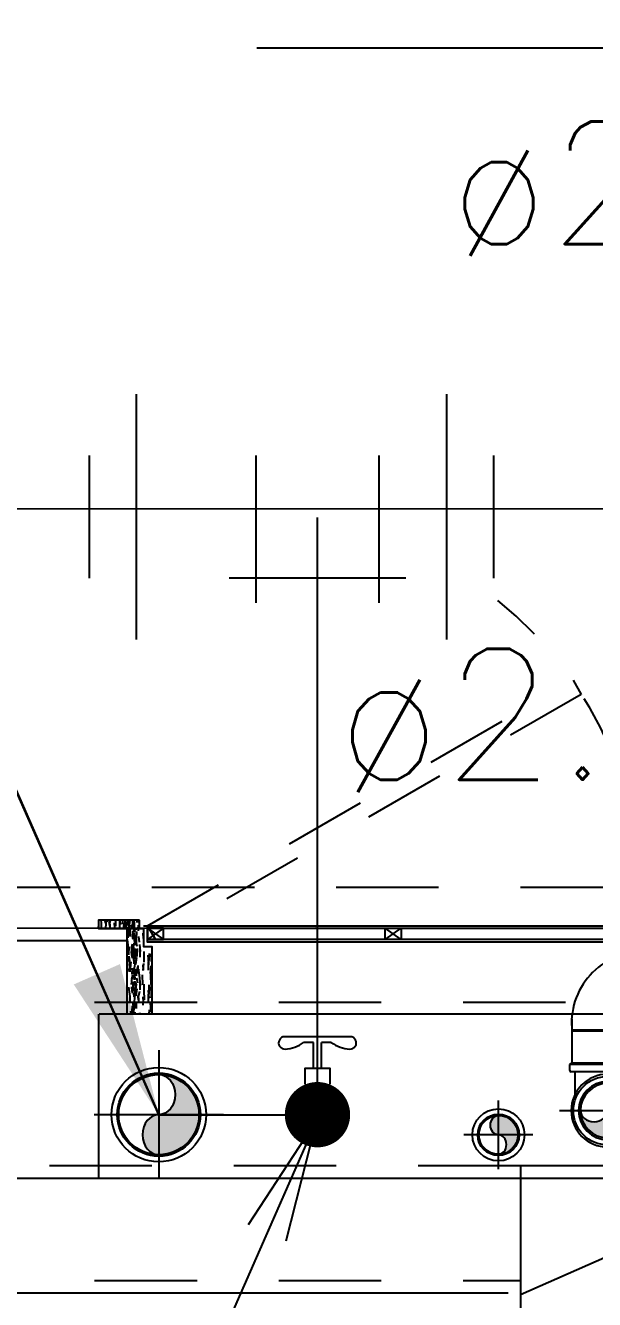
# Model space of a CAD drawing. Header units: millimetres. Extents: x 188.6 to 263.2, y 40.1 to 120.1.
# Drawn here: x 227.859 to 228.554, y 68.966 to 70.523 of the extents above; entities that cross this region are included whole.
import ezdxf
from ezdxf.enums import TextEntityAlignment as Align

# ---------------------------------------------------------------- set-up
doc = ezdxf.new("R2010")
doc.units = ezdxf.units.MM
for name, pattern in [('DASHDOT2', [0.5, 0.25, -0.125, 0, -0.125]), ('HIDDEN2', [0.1875, 0.125, -0.0625]), ('PHANTOM', [2.5, 1.25, -0.25, 0.25, -0.25, 0.25, -0.25]), ('XREF-TIPO$0$HIDDEN', [0.375, 0.25, -0.125])]:
    doc.linetypes.add(name, pattern=pattern)
for name, color, linetype in [('ARQ', 8, 'Continuous'), ('ESTR-PILARES', 11, 'Continuous'), ('ESTR-VIGAS', 11, 'HIDDEN2'), ('ESTRUTURA', 7, 'Continuous'), ('HID-COL-AF', 7, 'Continuous'), ('INC-ALARME-COL', 254, 'Continuous'), ('INC-COL-HID', 254, 'Continuous'), ('INC-HID-CX', 244, 'Continuous'), ('INC-HIDRANTE', 10, 'Continuous'), ('SPK-COL', 7, 'Continuous'), ('SPK-CONEXAO', 10, 'Continuous'), ('SPK-RG', 10, 'Continuous'), ('SPK-TEXTO', 7, 'Continuous'), ('SPK-TUBO-TETO', 12, 'Continuous')]:
    doc.layers.add(name, color=color, linetype=linetype)
doc.styles.add('60-100', font='romans.shx', dxfattribs={"height": 0.16})
doc.styles.add('60-75', font='romans.shx', dxfattribs={"height": 0.12})
doc.styles.add('ROMANS', font='ROMANS.SHX', dxfattribs={"height": 0.15})
doc.dimstyles.new('IND75', dxfattribs={"dimtxt": 0.15, "dimasz": 0.1875, "dimexe": 0.15, "dimexo": 0, "dimgap": 0.1, "dimtad": 1, "dimzin": 10, "dimdsep": 46, "dimtxsty": '60-75', "dimcen": 0, "dimclrd": 256, "dimclre": 1, "dimclrt": 256, "dimadec": 0, "dimazin": 0, "dimtfac": 1, "dimtix": 1, "dimtmove": 2, "dimatfit": 3, "dimfxl": 0.15, "dimtolj": 1, "dimtzin": 6, "dimarcsym": 0})
doc.dimstyles.new('SETAS75', dxfattribs={"dimtxt": 0.16, "dimasz": 0.15, "dimexe": 0.15, "dimexo": 0, "dimgap": 0.1, "dimtad": 1, "dimzin": 10, "dimdsep": 46, "dimtxsty": '60-100', "dimblk1": 'OPEN', "dimblk2": 'OPEN', "dimsah": 1, "dimcen": 0, "dimclrd": 244, "dimclre": 244, "dimclrt": 7, "dimadec": 0, "dimazin": 0, "dimtfac": 1, "dimtix": 1, "dimtmove": 2, "dimatfit": 3, "dimldrblk": 'OPEN', "dimfxl": 0.15, "dimtolj": 1, "dimtzin": 6, "dimarcsym": 0})
pattern_1 = [(79.69520000000003, (227.9170487098507, 69.4320364729906), (0.0399997950214397, 0.2400000384339161), [0.00447212, -0.4427414399999975]), (90, (227.9178487097722, 69.43643647296676), (-0.04, 0.04), [0.0044, -0.0356]), (108.4348999999999, (227.9178487097722, 69.4408364729429), (-0.0399999361289083, 0.0800000173837185), [0.00379472, -0.1226963599999994]), (262.875, (227.9166487098316, 69.44443647427806), (0.0399999312757586, 0.2800000151938114), [0.00322492, -0.3192654]), (264.8056, (227.9162487098126, 69.44123647412607), (0.0399998089879781, 0.4000000268017958), [0.00441816, -0.4373962800000001]), (284.0361999999999, (227.9158487097936, 69.4368364741499), (0.0399999222944498, -0.1200000218395896), [0.00494772, -0.15997648]), (99.46229999999994, (227.9170487098507, 69.4352364731426), (-0.0399999255680974, 0.2000000309478123), [0.00243312, -0.2408774]), (83.65980000000005, (227.9166487098316, 69.43763647279093), (-0.0400000631583878, -0.3199999761042569), [0.00362216, -0.35859324]), (275.7106, (227.9170487098507, 69.44123647412607), (0.0400000525866517, -0.3599999769398341), [0.00401996, -0.3979750799999975]), (258.6901000000001, (227.9174487097532, 69.43723647347042), (0.0399999052864643, 0.1600000300892381), [0.0020396, -0.2019211599999988]), (84.8056, (227.9174487097532, 69.42843647351812), (-0.0399998089879779, -0.4000000268017958), [0.00441816, -0.43739628]), (78.69009999999997, (227.9178487097722, 69.43283647349425), (-0.0399999052864644, -0.160000030089238), [0.0040792, -0.19988156]), (90, (227.9186487098102, 69.4368364741499), (-0.04, 0.04), [0.0048, -0.0352]), (110.5559999999999, (227.9186487098102, 69.44163647344658), (-0.0799998398568635, 0.2000000737816969), [0.0034176, -0.3383425599999999]), (93.81409999999993, (227.9174487097532, 69.44483647359857), (-0.0400002449589481, 0.5599999736578523), [0.00601332, -0.59531852]), (84.8056, (227.9170487098507, 69.4508364727194), (-0.0399998089879779, -0.4000000268017958), [0.00441816, -0.43739628]), (90, (227.9174487097532, 69.45523647269556), (-0.04, 0.04), [0.0044, -0.0356]), (95.19439999999994, (227.9174487097532, 69.41963647356579), (-0.039999808987978, 0.4000000268017958), [0.00441816, -0.4373962800000001]), (84.8056, (227.9170487098507, 69.42403647354193), (-0.0399998089879779, -0.4000000268017958), [0.00441816, -0.43739628]), (90, (227.9166487098316, 69.41963647356579), (-0.04, 0.04), [0.0024, -0.0376]), (95.19439999999994, (227.9166487098316, 69.42203647321412), (-0.039999808987978, 0.4000000268017958), [0.00441816, -0.4373962800000001]), (90, (227.9162487098126, 69.42643647319028), (-0.04, 0.04), [0.004, -0.036]), (100.3048, (227.9162487098126, 69.43043647384593), (0.0399997950214397, -0.2400000384339161), [0.00447212, -0.44274144]), (95.19439999999994, (227.9154487097746, 69.43483647382207), (-0.039999808987978, 0.4000000268017958), [0.00441816, -0.4373962800000001]), (84.8056, (227.9150487097556, 69.43923647379825), (-0.0399998089879779, -0.4000000268017958), [0.00441816, -0.43739628]), (84.8056, (227.9154487097746, 69.44363647377439), (-0.0399998089879779, -0.4000000268017958), [0.00441816, -0.43739628]), (81.86989999999993, (227.9158487097936, 69.44803647375056), (-0.03999997423262201, -0.2399999910584448), [0.00565684, -0.2771858399999974]), (90, (227.9166487098316, 69.45363647355089), (-0.04, 0.04), [0.006, -0.034]), (77.47120000000002, (227.9406487098075, 69.45203647440621), (0.0399999841217957, 0.2000000128163639), [0.0036878, -0.36509396]), (84.28939999999999, (227.9414487098454, 69.45563647387871), (-0.0400000525866517, -0.3599999769398341), [0.00401996, -0.3979750800000001]), (98.13009999999994, (227.9406487098075, 69.45203647440621), (-0.0399999742326217, 0.2399999910584448), [0.00282844, -0.2800142800000001]), (99.46229999999994, (227.9402487097884, 69.45483647337504), (-0.0399999255680974, 0.2000000309478123), [0.0048662, -0.23844428]), (90, (227.9394487097504, 69.41963647356579), (-0.04, 0.04), [0.0048, -0.0352]), (80.5377, (227.9394487097504, 69.42443647286245), (-0.0399999255680975, -0.2000000309478122), [0.00243312, -0.2408774]), (291.8014, (227.9398487097695, 69.42683647437343), (-0.039999996420026, 0.1200000109204308), [0.00215408, -0.21325252]), (282.9946000000001, (227.9406487098075, 69.4248364740456), (-0.0799999031031338, 0.3600000307099759), [0.00533668, -0.5283298799999999]), (82.87500000000001, (227.9406487098075, 69.45643647438237), (-0.0399999312757587, -0.2800000151938114), [0.00322492, -0.3192654]), (97.12499999999991, (227.9406487098075, 69.45643647438237), (-0.0399999312757586, 0.2800000151938114), [0.00322492, -0.3192654]), (90, (227.9402487097884, 69.41963647356579), (-0.04, 0.04), [0.0032, -0.0368]), (284.0361999999999, (227.9402487097884, 69.42283647371778), (0.0399999222944498, -0.1200000218395896), [0.00329848, -0.16162576]), (86.63350000000004, (227.9390487098478, 69.42843647351812), (-0.0400004385341794, -0.6399999728787479), [0.00681176, -0.6743637199999949]), (87.70940000000003, (227.9394487097504, 69.4352364731426), (-0.0399998301250331, -0.9600000051670294), [0.010008, -0.9907916800000002]), (93.17979999999955, (227.9398487097695, 69.44523647291908), (-0.0399996416930524, 0.6800000201079799), [0.00721112, -0.7138991599999974]), (99.46229999999994, (227.9394487097504, 69.45243647372672), (-0.0399999255680974, 0.2000000309478123), [0.00729932, -0.2360112]), (100.3048, (227.943048709805, 69.41963647356579), (0.0399997950214397, -0.2400000384339161), [0.00447212, -0.44274144]), (105.9454, (227.942248709767, 69.42403647354193), (0.0399999955718552, -0.1600000050660861), [0.00582408, -0.28538032]), (90, (227.9406487098075, 69.42963647334227), (-0.04, 0.04), [0.0052, -0.0348]), (81.86989999999993, (227.9406487098075, 69.43483647382207), (-0.03999997423262201, -0.2399999910584448), [0.00565684, -0.2771858399999974]), (93.57629999999935, (227.9414487098454, 69.44043647362241), (-0.0399996286932699, 0.600000026173364), [0.00641248, -0.6348362799999994]), (81.25380000000001, (227.9410487098264, 69.4468364739264), (0.0400001678823012, 0.279999973454254), [0.00526116, -0.5208566799999949]), (75.96380000000005, (227.941848709748, 69.45203647440621), (-0.0399999222944498, -0.1200000218395896), [0.00494772, -0.15997648]), (90, (227.943048709805, 69.45683647370286), (-0.04, 0.04), [0.0028, -0.0372]), (264.8056, (227.9390487098478, 69.42843647351812), (0.0399998089879781, 0.4000000268017958), [0.00883628, -0.4329781600000002]), (85.23639999999993, (227.9366487098502, 69.41963647356579), (-0.0399996613064505, -0.4400000378527836), [0.00963328, -0.4720305200000002]), (90, (227.9374487097718, 69.42923647402176), (-0.04, 0.04), [0.0092, -0.0308]), (94.08559999999996, (227.9374487097718, 69.43843647329459), (-0.0399998452941669, 0.5200000059605934), [0.0112285199999999, -0.5501981999999951]), (90, (227.9366487098502, 69.44963647289524), (-0.04, 0.04), [0.01, -0.03]), (97.12499999999991, (227.9450487097835, 69.41963647356579), (-0.0399999312757586, 0.2800000151938114), [0.00967472, -0.3128156]), (96.34019999999997, (227.943848709843, 69.42923647402176), (-0.0400000631583877, 0.3199999761042569), [0.00724432, -0.3549710800000001]), (87.51039999999998, (227.943048709805, 69.43643647296676), (-0.0400007146107917, -0.8799999791882172), [0.00920868, -0.91166048]), (83.48020000000005, (227.943448709824, 69.44563647410223), (-0.1199999810097492, -1.039999991634944), [0.01409112, -1.395022079999999]), (93.01279999999981, (227.9190487098292, 69.41963647356579), (-0.0400001641951632, 0.7200000004678956), [0.00761052, -0.7534413999999995]), (81.86989999999993, (227.9186487098102, 69.42723647369394), (-0.03999997423262201, -0.2399999910584448), [0.0084852799999999, -0.2743574399999974]), (87.61409999999995, (227.9198487097508, 69.43563647432575), (-0.0399993108224176, -0.9200000209549773), [0.0096083199999999, -0.9512246399999952]), (100.6197, (227.9202487097698, 69.44523647291908), (0.0800003233247349, -0.4399999361847267), [0.00651152, -0.64464128]), (90, (227.9190487098292, 69.45163647322306), (-0.04, 0.04), [0.008, -0.032]), (86.82020000000004, (227.914248709834, 69.41963647356579), (-0.0399996416930523, -0.6800000201079799), [0.00721112, -0.713899159999995]), (96.00899999999996, (227.914648709853, 69.42683647437343), (0.0399999726992737, -0.3999999900362416), [0.007642, -0.75655692]), (96.7098, (227.913848709815, 69.43443647263894), (0.0399997552497613, -0.3600000399100522), [0.00684688, -0.6778428000000001]), (84.28939999999999, (227.913048709777, 69.44123647412607), (-0.0400000525866517, -0.3599999769398341), [0.00803992, -0.39395512]), (77.90519999999998, (227.913848709815, 69.44923647357473), (-0.0800002693395147, -0.359999944064556), [0.00572712, -0.56698572]), (99.46229999999994, (227.9150487097556, 69.45483647337504), (-0.0399999255680974, 0.2000000309478123), [0.0048662, -0.23844428]), (93.81409999999993, (227.9218487098458, 69.41963647356579), (-0.0400002449589481, 0.5599999736578523), [0.00601332, -0.59531852]), (77.19570000000002, (227.9214487098268, 69.42563647268662), (-0.1200002955069241, -0.519999913875351), [0.0090244, -0.89341672]), (90, (227.9234487098054, 69.43443647263894), (-0.04, 0.04), [0.01, -0.03]), (95.44029999999985, (227.9234487098054, 69.44443647427806), (0.0399997348496507, -0.4400000124883264), [0.008438, -0.8353629199999995]), (96.7098, (227.9226487097674, 69.45283647304723), (0.0399997552497613, -0.3600000399100522), [0.00684688, -0.6778428000000001]), (90, (227.9114487098174, 69.41963647356579), (-0.04, 0.04), [0.0068, -0.0332]), (98.13009999999994, (227.9114487098174, 69.42643647319028), (-0.0399999742326217, 0.2399999910584448), [0.01131372, -0.2715289999999999]), (87.61409999999995, (227.9098487098579, 69.43763647279093), (-0.0399993108224176, -0.9200000209549773), [0.0096083199999999, -0.9512246399999952]), (84.47250000000003, (227.9102487097605, 69.4472364732469), (0.0799994151865981, 0.840000068775989), [0.01245792, -1.233335]), (96.8428, (227.9478487098001, 69.41963647356579), (0.0800003199169901, -0.6799999746191422), [0.0100717599999999, -0.9971025199999948]), (90, (227.9466487097431, 69.42963647334227), (-0.04, 0.04), [0.0112, -0.0288]), (86.34780000000003, (227.9466487097431, 69.4408364729429), (-0.0799994919411372, -1.240000037688629), [0.0188382399999999, -1.864987639999989]), (90, (227.9338487098337, 69.41963647356579), (-0.04, 0.04), [0.0096, -0.0304]), (94.76359999999987, (227.9338487098337, 69.42923647402176), (-0.0399996613064504, 0.4400000378527836), [0.0096332799999999, -0.4720305199999979]), (88.15239999999996, (227.9330487097957, 69.43883647447774), (-0.0399997735908692, -1.200000018572352), [0.01240644, -1.22823856]), (87.2737, (227.9334487098147, 69.45123647390255), (-0.0399998407090877, -0.8000000117989386), [0.00840952, -0.8325423200000001]), (84.8056, (227.9274487097625, 69.41963647356579), (-0.0399998089879779, -0.4000000268017958), [0.00883628, -0.4329781600000001]), (90, (227.9282487098005, 69.42843647351812), (-0.04, 0.04), [0.0128, -0.0272]), (91.90919999999942, (227.9282487098005, 69.44123647412607), (-0.0400009696431283, 1.15999996126315), [0.01200668, -1.188659799999997]), (93.57629999999935, (227.9278487097815, 69.45323647423037), (-0.0399996286932699, 0.600000026173364), [0.00641248, -0.6348362799999994])]
pattern_2 = [(79.69520000000003, (227.9520487097669, 69.34192757195183), (0.0399997950214397, 0.2400000384339161), [0.00447212, -0.4427414399999976]), (90, (227.9528487096884, 69.34632757192797), (-0.04, 0.04), [0.0044, -0.0356]), (108.4348999999999, (227.9528487096884, 69.35072757190414), (-0.0399999361289083, 0.0800000173837185), [0.00379472, -0.1226963599999994]), (262.875, (227.9516487097478, 69.35432757323929), (0.0399999312757586, 0.2800000151938114), [0.00322492, -0.3192654]), (264.8056, (227.9512487097288, 69.3511275730873), (0.0399998089879781, 0.4000000268017958), [0.00441816, -0.4373962800000001]), (284.0361999999999, (227.9508487097098, 69.34672757311114), (0.0399999222944498, -0.1200000218395896), [0.00494772, -0.15997648]), (99.46229999999994, (227.9520487097669, 69.34512757210382), (-0.0399999255680974, 0.2000000309478123), [0.00243312, -0.2408774]), (83.65980000000005, (227.9516487097478, 69.34752757175215), (-0.0400000631583878, -0.3199999761042569), [0.00362216, -0.35859324]), (275.7106, (227.9520487097669, 69.3511275730873), (0.0400000525866517, -0.3599999769398341), [0.00401996, -0.3979750799999975]), (258.6901000000001, (227.9524487096694, 69.34712757243165), (0.0399999052864643, 0.1600000300892381), [0.0020396, -0.2019211599999988]), (84.8056, (227.9524487096694, 69.33832757247933), (-0.0399998089879779, -0.4000000268017958), [0.00441816, -0.43739628]), (78.69009999999997, (227.9528487096884, 69.34272757245547), (-0.0399999052864644, -0.160000030089238), [0.0040792, -0.19988156]), (90, (227.9536487097264, 69.34672757311114), (-0.04, 0.04), [0.0048, -0.0352]), (110.5559999999999, (227.9536487097264, 69.3515275724078), (-0.0799998398568635, 0.2000000737816969), [0.0034176, -0.3383425599999999]), (93.81409999999993, (227.9524487096694, 69.35472757255978), (-0.0400002449589481, 0.5599999736578523), [0.00601332, -0.59531852]), (84.8056, (227.9520487097669, 69.36072757168061), (-0.0399998089879779, -0.4000000268017958), [0.00441816, -0.43739628]), (90, (227.9524487096694, 69.36512757165679), (-0.04, 0.04), [0.0044, -0.0356]), (95.19439999999994, (227.9524487096694, 69.32952757252701), (-0.039999808987978, 0.4000000268017958), [0.00441816, -0.4373962800000001]), (84.8056, (227.9520487097669, 69.33392757250317), (-0.0399998089879779, -0.4000000268017958), [0.00441816, -0.43739628]), (90, (227.9516487097478, 69.32952757252701), (-0.04, 0.04), [0.0024, -0.0376]), (95.19439999999994, (227.9516487097478, 69.33192757217535), (-0.039999808987978, 0.4000000268017958), [0.00441816, -0.4373962800000001]), (90, (227.9512487097288, 69.3363275721515), (-0.04, 0.04), [0.004, -0.036]), (100.3048, (227.9512487097288, 69.34032757280715), (0.0399997950214397, -0.2400000384339161), [0.00447212, -0.44274144]), (95.19439999999994, (227.9504487096908, 69.34472757278331), (-0.039999808987978, 0.4000000268017958), [0.00441816, -0.4373962800000001]), (84.8056, (227.9500487096718, 69.34912757275947), (-0.0399998089879779, -0.4000000268017958), [0.00441816, -0.43739628]), (84.8056, (227.9504487096908, 69.35352757273562), (-0.0399998089879779, -0.4000000268017958), [0.00441816, -0.43739628]), (81.86989999999993, (227.9508487097098, 69.35792757271179), (-0.03999997423262201, -0.2399999910584448), [0.00565684, -0.2771858399999974]), (90, (227.9516487097478, 69.36352757251211), (-0.04, 0.04), [0.006, -0.034]), (77.47120000000002, (227.9756487097236, 69.36192757336744), (0.0399999841217957, 0.2000000128163639), [0.0036878, -0.36509396]), (84.28939999999999, (227.9764487097616, 69.36552757283994), (-0.0400000525866517, -0.3599999769398341), [0.00401996, -0.3979750800000001]), (98.13009999999994, (227.9756487097236, 69.36192757336744), (-0.0399999742326217, 0.2399999910584448), [0.00282844, -0.2800142800000001]), (99.46229999999994, (227.9752487097046, 69.36472757233628), (-0.0399999255680974, 0.2000000309478123), [0.0048662, -0.23844428]), (90, (227.9744487096666, 69.32952757252701), (-0.04, 0.04), [0.0048, -0.0352]), (80.5377, (227.9744487096666, 69.33432757182368), (-0.0399999255680975, -0.2000000309478122), [0.00243312, -0.2408774]), (291.8014, (227.9748487096856, 69.33672757333464), (-0.039999996420026, 0.1200000109204308), [0.00215408, -0.21325252]), (282.9946000000001, (227.9756487097236, 69.33472757300683), (-0.0799999031031338, 0.3600000307099759), [0.00533668, -0.5283298799999999]), (82.87500000000001, (227.9756487097236, 69.3663275733436), (-0.0399999312757587, -0.2800000151938114), [0.00322492, -0.3192654]), (97.12499999999991, (227.9756487097236, 69.3663275733436), (-0.0399999312757586, 0.2800000151938114), [0.00322492, -0.3192654]), (90, (227.9752487097046, 69.32952757252701), (-0.04, 0.04), [0.0032, -0.0368]), (284.0361999999999, (227.9752487097046, 69.332727572679), (0.0399999222944498, -0.1200000218395896), [0.00329848, -0.16162576]), (86.63350000000004, (227.974048709764, 69.33832757247933), (-0.0400004385341794, -0.6399999728787479), [0.00681176, -0.6743637199999951]), (87.70940000000003, (227.9744487096666, 69.34512757210382), (-0.0399998301250331, -0.9600000051670294), [0.010008, -0.9907916800000002]), (93.17979999999955, (227.9748487096856, 69.35512757188029), (-0.0399996416930524, 0.6800000201079799), [0.00721112, -0.7138991599999974]), (99.46229999999994, (227.9744487096666, 69.36232757268795), (-0.0399999255680974, 0.2000000309478123), [0.00729932, -0.2360112]), (100.3048, (227.9780487097211, 69.32952757252701), (0.0399997950214397, -0.2400000384339161), [0.00447212, -0.44274144]), (105.9454, (227.9772487096832, 69.33392757250317), (0.0399999955718552, -0.1600000050660861), [0.00582408, -0.28538032]), (90, (227.9756487097236, 69.3395275723035), (-0.04, 0.04), [0.0052, -0.0348]), (81.86989999999993, (227.9756487097236, 69.34472757278331), (-0.03999997423262201, -0.2399999910584448), [0.00565684, -0.2771858399999974]), (93.5762999999994, (227.9764487097616, 69.35032757258364), (-0.0399996286932699, 0.600000026173364), [0.00641248, -0.6348362799999993]), (81.25380000000001, (227.9760487097426, 69.35672757288762), (0.0400001678823012, 0.279999973454254), [0.00526116, -0.520856679999995]), (75.96380000000005, (227.9768487096642, 69.36192757336744), (-0.0399999222944498, -0.1200000218395896), [0.00494772, -0.15997648]), (90, (227.9780487097211, 69.3667275726641), (-0.04, 0.04), [0.0028, -0.0372]), (264.8056, (227.974048709764, 69.33832757247933), (0.0399998089879781, 0.4000000268017958), [0.00883628, -0.4329781600000002]), (85.23639999999993, (227.9716487097664, 69.32952757252701), (-0.0399996613064505, -0.4400000378527836), [0.00963328, -0.4720305200000002]), (90, (227.972448709688, 69.33912757298299), (-0.04, 0.04), [0.0092, -0.0308]), (94.08559999999996, (227.972448709688, 69.34832757225581), (-0.0399998452941669, 0.5200000059605934), [0.0112285199999999, -0.5501981999999951]), (90, (227.9716487097664, 69.35952757185646), (-0.04, 0.04), [0.01, -0.03]), (97.12499999999991, (227.9800487096998, 69.32952757252701), (-0.0399999312757586, 0.2800000151938114), [0.00967472, -0.3128156]), (96.34019999999997, (227.9788487097591, 69.33912757298299), (-0.0400000631583877, 0.3199999761042569), [0.00724432, -0.3549710800000001]), (87.51039999999998, (227.9780487097211, 69.34632757192797), (-0.0400007146107917, -0.8799999791882172), [0.00920868, -0.91166048]), (83.48020000000005, (227.9784487097402, 69.35552757306345), (-0.1199999810097492, -1.039999991634944), [0.01409112, -1.395022079999999]), (93.01279999999981, (227.9540487097454, 69.32952757252701), (-0.0400001641951632, 0.7200000004678956), [0.00761052, -0.7534413999999995]), (81.86989999999993, (227.9536487097264, 69.33712757265515), (-0.03999997423262201, -0.2399999910584448), [0.0084852799999999, -0.2743574399999975]), (87.61409999999995, (227.954848709667, 69.34552757328697), (-0.0399993108224176, -0.9200000209549773), [0.0096083199999999, -0.9512246399999952]), (100.6197, (227.9552487096859, 69.35512757188029), (0.0800003233247349, -0.4399999361847267), [0.00651152, -0.64464128]), (90, (227.9540487097454, 69.36152757218429), (-0.04, 0.04), [0.008, -0.032]), (86.82020000000004, (227.9492487097502, 69.32952757252701), (-0.0399996416930523, -0.6800000201079799), [0.00721112, -0.713899159999995]), (96.00899999999996, (227.9496487097692, 69.33672757333464), (0.0399999726992737, -0.3999999900362416), [0.007642, -0.75655692]), (96.7098, (227.9488487097312, 69.34432757160016), (0.0399997552497613, -0.3600000399100522), [0.00684688, -0.6778428000000001]), (84.28939999999999, (227.9480487096932, 69.3511275730873), (-0.0400000525866517, -0.3599999769398341), [0.00803992, -0.39395512]), (77.90519999999998, (227.9488487097312, 69.35912757253595), (-0.0800002693395147, -0.359999944064556), [0.00572712, -0.56698572]), (99.46229999999994, (227.9500487096718, 69.36472757233628), (-0.0399999255680974, 0.2000000309478123), [0.0048662, -0.23844428]), (93.81409999999993, (227.956848709762, 69.32952757252701), (-0.0400002449589481, 0.5599999736578523), [0.00601332, -0.59531852]), (77.19570000000002, (227.956448709743, 69.33552757164784), (-0.1200002955069241, -0.519999913875351), [0.0090244, -0.89341672]), (90, (227.9584487097215, 69.34432757160016), (-0.04, 0.04), [0.01, -0.03]), (95.44029999999985, (227.9584487097215, 69.35432757323929), (0.0399997348496507, -0.4400000124883264), [0.008438, -0.8353629199999995]), (96.7098, (227.9576487096835, 69.36272757200845), (0.0399997552497613, -0.3600000399100522), [0.00684688, -0.6778428000000001]), (90, (227.9464487097336, 69.32952757252701), (-0.04, 0.04), [0.0068, -0.0332]), (98.13009999999994, (227.9464487097336, 69.3363275721515), (-0.0399999742326217, 0.2399999910584448), [0.01131372, -0.2715289999999999]), (87.61409999999995, (227.9448487097741, 69.34752757175215), (-0.0399993108224176, -0.9200000209549773), [0.0096083199999999, -0.9512246399999952]), (84.47250000000003, (227.9452487096766, 69.35712757220811), (0.0799994151865981, 0.840000068775989), [0.01245792, -1.233335]), (96.8428, (227.9828487097163, 69.32952757252701), (0.0800003199169901, -0.6799999746191422), [0.0100717599999999, -0.9971025199999948]), (90, (227.9816487096594, 69.3395275723035), (-0.04, 0.04), [0.0112, -0.0288]), (86.34780000000003, (227.9816487096594, 69.35072757190414), (-0.0799994919411372, -1.240000037688629), [0.0188382399999999, -1.864987639999989]), (90, (227.9688487097498, 69.32952757252701), (-0.04, 0.04), [0.0096, -0.0304]), (94.76359999999987, (227.9688487097498, 69.33912757298299), (-0.0399996613064504, 0.4400000378527836), [0.0096332799999999, -0.472030519999998]), (88.15239999999996, (227.9680487097119, 69.34872757343896), (-0.0399997735908692, -1.200000018572352), [0.01240644, -1.22823856]), (87.2737, (227.9684487097309, 69.36112757286378), (-0.0399998407090877, -0.8000000117989386), [0.00840952, -0.8325423200000001]), (84.8056, (227.9624487096787, 69.32952757252701), (-0.0399998089879779, -0.4000000268017958), [0.00883628, -0.4329781600000001]), (90, (227.9632487097167, 69.33832757247933), (-0.04, 0.04), [0.0128, -0.0272]), (91.90919999999942, (227.9632487097167, 69.3511275730873), (-0.0400009696431283, 1.15999996126315), [0.01200668, -1.188659799999997]), (93.5762999999994, (227.9628487096977, 69.3631275731916), (-0.0399996286932699, 0.600000026173364), [0.00641248, -0.6348362799999993])]

# ---------------------------------------------------------------- blocks, each defined once
blk = doc.blocks.new('ESTR-TP-29.09.2016')
at = {"layer": 'ESTR-PILARES'}
blk.add_line((22.51003711690079, 9.458049113753011), (22.86716311690067, 9.615175113753011), dxfattribs=at)
blk.add_lwpolyline([(22.51003711690079, 9.365175363753004), (23.51003711690066, 9.365175363753004), (23.51003711690066, 9.615175113753011), (22.51003711690079, 9.615175113753011), (22.51003711690079, 9.365175363753004)], dxfattribs=at)
at = {"layer": 'ESTR-VIGAS'}
for points in [[(23.31003711690067, 9.955175113753011), (17.94003711690067, 9.955175113753011)], [(17.94003711690067, 9.815175113753014), (23.31003711690067, 9.815175113753014)], [(22.51003711690079, 9.615175113753011), (17.94003711690067, 9.615175113753011)], [(17.94003711690067, 9.47517511375301), (22.51003711690079, 9.47517511375301)]]:
    blk.add_lwpolyline(points, dxfattribs=at)
blk = doc.blocks.new('XREF-TIPO$0$A$C17B41C2F')
at = {"color": 0}
for p, q in [((-0.0500000473812179, 0.0168749634176493), (-0.0305222213037268, 0.0031507220119238)), ((-0.0305222213037268, 0.0168749634176493), (-0.0500000473812179, 0.0031507220119238)), ((0.2402610395802185, 0.0031372644007206), (0.2597388656577095, 0.0168749634176493)), ((0.2597388656577095, 0.0031372644007206), (0.2402610395802185, 0.0168749634176493))]:
    blk.add_line(p, q, dxfattribs=at)
at = {"color": 0, "ltscale": 0.5}
for p, q in [((0.5305221265416549, 0.0168749634176493), (0.5499999526191459, 0.0031507220119238)), ((0.5499999526191459, 0.0168749634176493), (0.5305221265416549, 0.0031507220119238))]:
    blk.add_line(p, q, dxfattribs=at)
for points in [[(-0.0500000473812179, -3.53902578e-08), (0.5499999526191459, -3.53902578e-08), (0.5499999526191459, 0.0199999641627073), (-0.0500000473812179, 0.0199999641627073)], [(-0.0500000473812179, 0.0031507220119238), (0.5499999526191459, 0.0031249653548002), (0.5499999526191459, 0.0168749634176493), (-0.0500000473812179, 0.0168749634176493), (-0.0500000473812179, 0.0031507220119238)], [(0.5499999526191459, 0.0031507220119238), (0.5305221265416549, 0.0031507220119238), (0.5305221265416549, 0.0168749634176493), (0.5499999526191459, 0.0168749634176493)]]:
    blk.add_lwpolyline(points, close=True, dxfattribs=at)
at = {"color": 0}
for points in [[(-0.0305222213037268, 0.0031507220119238), (-0.0500000473812179, 0.0031507220119238), (-0.0500000473812179, 0.0168749634176493), (-0.0305222213037268, 0.0168749634176493)], [(0.2597388656577095, 0.0168749634176493), (0.2402610395802185, 0.0168749634176493), (0.2402610395802185, 0.0031372644007206), (0.2597388656577095, 0.0031372644007206)]]:
    blk.add_lwpolyline(points, close=True, dxfattribs=at)
blk = doc.blocks.new('T')
for p, q in [((-0.1000000000000227, -0.1000000000000227), (-0.1000000000000227, 0.1400000000000432)), ((0.1000000000000227, 0.1400000000000432), (0.1000000000000227, -0.1000000000000227)), ((-0.1440000000000055, 0.1000000000000227), (0.1440000000000055, 0.1000000000000227))]:
    blk.add_line(p, q)
blk = doc.blocks.new('RED')
for p, q in [((0, -0.2000000000000455), (0, 0.2000000000000455)), ((0.0765973255338395, -0.1000000000001364), (0.0765973255338395, 0.1000000000001364))]:
    blk.add_line(p, q)
blk = doc.blocks.new('RG')
for p, q in [((-0.0038973162845721, -0.0451127170545078), (-0.0038973162845828, -0.0704964905098606)), ((0.0038973162845579, -0.0451127170545114), (0.0038973162845473, -0.0704964905098677)), ((-0.0134948400027675, -0.0704964905125927), (-0.0038973162845828, -0.0704964905098606)), ((0.0038973162845508, -0.0704964905071393), (0.013494839997275, -0.0704964905126033)), ((-0.0321053674324681, -0.076252689097597), (0.0321053674324325, -0.0762526890976183))]:
    blk.add_line(p, q)
at = {"const_width": 0.03192}
blk.add_lwpolyline([(-0.0159600000006286, 0, -1), (0.0159600000006286, -3.6e-15, -1)], format="xyb", close=True, dxfattribs=at)
blk.add_lwpolyline([(-0.0123081371421101, -0.0298592798735626), (-0.0123081371421101, -0.0451127170545078), (0.0123081371366318, -0.0451127170545149), (0.012308137131182, -0.0298592798735697)])
for centre, radius, start, end in [((-0.0318550274278273, -0.0701838680670157), 0.0060739821220495, 87.22176482655863, 267.6378775305446), ((-0.0331791600492864, -0.0974701619233862), 0.0333923854376961, 53.87950860642285, 87.22176482711292), ((0.0331791600492224, -0.0974701619234146), 0.0333923854376961, 92.77823517285972, 126.1204913988478), ((0.0318550274277882, -0.0701838680670335), 0.0060739821220495, 272.362122469428, 92.77823517341395)]:
    blk.add_arc(centre, radius, start, end)
blk = doc.blocks.new('C100')
h = blk.add_hatch(color=8)
edge = h.paths.add_edge_path()
edge.add_arc((0, 0), 0.049, 540, 720)
edge.add_ellipse((0.0244999999999998, 0), major_axis=(0.0245, 0), ratio=0.8157909428880827, start_angle=180, end_angle=360, ccw=False)
edge.add_ellipse((-0.0244999999999998, 0), major_axis=(-0.0245, 0), ratio=0.8157909428880827, start_angle=180, end_angle=360)
at = {"color": 252}
for p, q in [((0, -0.0788822360460095), (0, 0.0788822360460095)), ((0.0788822360461694, 5.33e-14), (-0.0788822360461694, 5.33e-14))]:
    blk.add_line(p, q, dxfattribs=at)
at = {"color": 0}
for radius in [0.0576499999999999, 0.0508000000000001]:
    blk.add_circle((0, 0), radius, dxfattribs=at)
at = {"color": 8}
blk.add_circle((0, 0), 0.0490000000000001, dxfattribs=at)
blk.add_ellipse((-0.0244999999999998, 0), major_axis=(-0.0245, 0), ratio=0.8157909428880827, start_param=3.141592653589792, end_param=6.283185307179584, dxfattribs=at)
at = {"color": 8, "extrusion": (0, 0, -1)}
blk.add_ellipse((0.0244999999999998, 0), major_axis=(0.0245, 0), ratio=0.8157909428880827, start_param=0, end_param=3.141592653589792, dxfattribs=at)
blk = doc.blocks.new('_OPEN')
at = {"color": 0, "linetype": 'ByBlock'}
for p, q in [((-1, 0.1666666666666666), (0, 0)), ((0, 0), (-1, -0.1666666666666666)), ((0, 0), (-1, 0))]:
    blk.add_line(p, q, dxfattribs=at)
blk = doc.blocks.new('C50')
h = blk.add_hatch(color=8)
edge = h.paths.add_edge_path()
edge.add_arc((1.0388284327e-05, 3.6e-15), 0.0237603882843259, 540, 720)
edge.add_ellipse((0.0118905824264886, 3.6e-15), major_axis=(0.0118801941421629, 0), ratio=0.8157909428880827, start_angle=180, end_angle=360, ccw=False)
edge.add_ellipse((-0.0118698058578382, 3.6e-15), major_axis=(-0.0118801941421629, 0), ratio=0.8157909428880827, start_angle=180, end_angle=360)
at = {"color": 252}
for p, q in [((0, -0.0420705258912335), (0, 0.0420705258911767)), ((0.0420705258912904, 0), (-0.0420705258912904, 0))]:
    blk.add_line(p, q, dxfattribs=at)
at = {"color": 0}
for centre, radius in [((0, -2.84e-14), 0.0317999999999755), ((0, 0), 0.0253499999999986)]:
    blk.add_circle(centre, radius, dxfattribs=at)
at = {"color": 8}
blk.add_circle((0, 0), 0.0237499999999987, dxfattribs=at)
blk.add_ellipse((-0.0118749999999999, 3.6e-15), major_axis=(-0.011875, 0), ratio=0.8157909428880826, start_param=3.141592653589792, end_param=6.283185307179584, dxfattribs=at)
at = {"color": 8, "extrusion": (0, 0, -1)}
blk.add_ellipse((0.0118749999999999, 3.6e-15), major_axis=(0.011875, 0), ratio=0.8157909428880826, start_param=0, end_param=3.141592653589792, dxfattribs=at)
blk = doc.blocks.new('CX-HID')
at = {"layer": 'INC-HID-CX', "linetype": 'DASHDOT2'}
blk.add_line((0.1654386020817355, 0.0968604479633228), (0.4656452383472926, 0.0968508110183422), dxfattribs=at)
blk.add_line((0.1654386020817355, 0.0968604479633228), (0.4656452383472926, 0.0968508110183422), dxfattribs=at)
at = {"layer": 'INC-HIDRANTE'}
for p, q in [((0.1242106258125659, 0.237793092833229), (0.1242106258125659, 0.2437914323931665)), ((0.784194021412759, 0.2437914323931665), (0.1242106258125659, 0.2437914323931665)), ((0.784194021412759, 0.237793092833229), (0.1242106258125659, 0.237793092833229)), ((0.1482039840527705, 0.0797897719530312), (0.1482039840527705, 0.237793092833229)), ((0.1542023236127079, 0.0797897719530312), (0.1542023236127079, 0.237793092833229)), ((0.7542023236122759, 0.0797897719530312), (0.7542023236122759, 0.237793092833229)), ((0.7602006631722134, 0.0797897719530312), (0.7602006631722134, 0.237793092833229)), ((0.7841940214124179, 0.237793092833229), (0.7841940214124179, 0.2437914323931665)), ((0.126289255770871, 0.204007990128801), (0.126289255770871, 0.0972949444461193)), ((0.1397868000660765, 0.204007990128801), (0.126289255770871, 0.204007990128801)), ((0.1397868000660765, 0.204007990128801), (0.1397868000660765, 0.0972949444461193)), ((0.1618737457868065, 0.204007990128801), (0.1618737457868065, 0.0972949444461193)), ((0.1753712900820119, 0.204007990128801), (0.1618737457868065, 0.204007990128801)), ((0.1753712900820119, 0.204007990128801), (0.1753712900820119, 0.0972949444461193)), ((0.0385980664014483, 0.1945514672866437), (0.1025694283260066, 0.1945514672866437)), ((0.0523667153458973, 0.1933514672866892), (0.0535667153458803, 0.1945514672866437)), ((0.0523667153458973, 0.1933514672866892), (0.0523667153458973, 0.1067514672887313)), ((0.0535667153458803, 0.1945514672866437), (0.0535667153458803, 0.1067514672887313)), ((0.1046694283259626, 0.1966514672865998), (0.1025694283260066, 0.1945514672866437)), ((0.1025694283260066, 0.1945514672866437), (0.1025694283260066, 0.1067514672887313)), ((0.1046694283259626, 0.1966514672865998), (0.1046694283259626, 0.1966514672865998)), ((0.1118694283258037, 0.1966514672865998), (0.1046694283259626, 0.1966514672865998)), ((0.1046694283259626, 0.1046514672887753), (0.1046694283259626, 0.1966514672865998)), ((0.1133694283257682, 0.1906514672867416), (0.1133694283257682, 0.1951514672866352)), ((0.1133694283257682, 0.1506514672876875), (0.1133694283257682, 0.1906514672867416)), ((0.1133694283256545, 0.1879310046391112), (0.126289255770871, 0.1879310046391112)), ((0.1397868000660765, 0.1879310046391112), (0.1482039840527705, 0.1879310046391112)), ((0.1542023236127079, 0.188441006515248), (0.1618737457868065, 0.188441006515248)), ((0.1753712900820119, 0.188441006515248), (0.1926038134326973, 0.188441006515248)), ((0.1926038134326973, 0.1128619280596723), (0.1926038134326973, 0.1911870593406348)), ((0.1926038134326973, 0.1911870593406348), (0.2011365138903329, 0.1911870593406348)), ((0.2011365138903329, 0.1911870593406348), (0.2011365138903329, 0.1504081132946595)), ((0.2011365138903329, 0.188441006515248), (0.2048667114784166, 0.188441006515248)), ((0.3228692843551926, 0.188441006515248), (0.3158514193776227, 0.188441006515248)), ((0.3228692843551926, 0.1914304133332081), (0.3228692843551926, 0.1098725212417122)), ((0.3228692843551926, 0.1914304133332081), (0.3344037146141545, 0.1914304133332081)), ((0.3344037146141545, 0.1096374840888785), (0.3344037146141545, 0.1914304133332081)), ((0.4396007528082464, 0.1917602399556273), (0.439766537341484, 0.1506613916488533)), ((0.4419756603685984, 0.1920011027116999), (0.4503974964288773, 0.1623804013004957)), ((0.2011365138903329, 0.1707975863176472), (0.1926038134326973, 0.1707975863176472)), ((0.3459381448726617, 0.1627437938680742), (0.3344037146141545, 0.1627437938680742)), ((0.3459381448726617, 0.138559140706846), (0.3459381448726617, 0.1627437938680742)), ((0.3459381448726617, 0.1595542001985706), (0.4206528509928377, 0.1595542001985706)), ((0.4206528509928377, 0.1595542001985706), (0.4206528509928377, 0.142002725624323)), ((0.4492454533271939, 0.1608460696896401), (0.4437014705715683, 0.1604157944023683)), ((0.4437014705715683, 0.1604157944023683), (0.4437014705715683, 0.1485877852117738)), ((0.1133694283257682, 0.1106514672886334), (0.1133694283257682, 0.1506514672876875)), ((0.1926038134326973, 0.1093941300958505), (0.1926038134326973, 0.1502905947180153)), ((0.2011365138903329, 0.1504081132946595), (0.2011365138903329, 0.109629167249139)), ((0.4206528509928377, 0.142002725624323), (0.3458845055527036, 0.142002725624323)), ((0.4396007528082464, 0.1097507788457079), (0.439766537341484, 0.1522208060130907)), ((0.4437014705715683, 0.1410952243985122), (0.4437014705715683, 0.1529232335891066)), ((0.4493023221859859, 0.1406620285700484), (0.4437014705715683, 0.1410952243985122)), ((0.2011365138903329, 0.1300186402716719), (0.1926038134326973, 0.1300186402716719)), ((0.3344037146141545, 0.138559140706846), (0.3459381448726617, 0.138559140706846)), ((0.4419756603685984, 0.1095099160896353), (0.4503622193140018, 0.1390377856235574)), ((-0.0438999999989562, 0.1120534008862108), (-0.0438999999989562, 0.0583204916425331)), ((0.1133694283256545, 0.1123519261831944), (0.126289255770871, 0.1123519261830808)), ((0.1133694283257682, 0.1106514672886334), (0.1133694283257682, 0.1061514672887398)), ((0.1397868000660765, 0.1123519261830808), (0.1482039840527705, 0.1123519261830808)), ((0.1542023236127079, 0.1123519261830808), (0.1618737457868065, 0.1123519261830808)), ((0.1753712900820119, 0.1128619280596723), (0.1926038134326973, 0.1128619280596723)), ((0.2011365138903329, 0.1093941300958505), (0.1926038134326973, 0.1093941300958505)), ((0.2011365138903329, 0.1128619280596723), (0.2048667114784166, 0.1128619280596723)), ((0.3228692843551926, 0.1128619280596723), (0.3158514193776227, 0.1128619280596723)), ((0.3228692843551926, 0.1096374840888785), (0.3344037146141545, 0.1096374840888785)), ((-0.0426999999989732, 0.0987204916416005), (-0.0438999999989562, 0.0975204916416175)), ((-0.0438999999989562, 0.0975204916416175), (0.0438999999990131, 0.0975204916416459)), ((-0.0426999999989732, 0.0987204916416005), (0.0438999999989847, 0.0987204916415721)), ((0.0438999999989847, 0.1067514672887313), (0.0438999999989847, 0.0583204916425046)), ((0.0438999999989847, 0.1067514672887313), (0.1025694283260066, 0.1067514672887313)), ((0.1046694283259626, 0.1046514672887753), (0.1025694283260066, 0.1067514672887313)), ((0.1118694283258037, 0.1046514672887753), (0.1046694283259626, 0.1046514672887753)), ((0.1397868000660765, 0.0972949444461193), (0.126289255770871, 0.0972949444461193)), ((0.1753712900820119, 0.0972949444461193), (0.1618737457868065, 0.0972949444461193)), ((0.7422056444927421, 0.0677930928331563), (0.1661990027325828, 0.0677930928331563)), ((-0.0459999999988838, 0.056220491642577), (-0.0438999999989562, 0.0583204916425331)), ((0.0459999999989407, 0.056220491642577), (-0.0459999999988838, 0.056220491642577)), ((-0.0459999999988838, 0.056220491642577), (-0.0459999999988838, 0.056220491642577)), ((-0.0459999999988838, 0.0490204916427644), (-0.0459999999988838, 0.056220491642577)), ((-0.0399999999990257, 0.0475204916427998), (-0.0444999999989193, 0.0475204916427998)), ((-0.0438999999989562, 0.0583204916425331), (0.0438999999989847, 0.0583204916425046)), ((-0.0399999999990257, 0.0475204916427998), (-0.0399999999990257, 0.0126194171731555)), ((0, 0.0475204916427714), (-0.0399999999990257, 0.0475204916427998)), ((0.0399999999990826, 0.0475204916428282), (0, 0.0475204916427714)), ((0.0399999999990826, 0.0475204916428282), (0.0399999999990541, 0.0126194171732692)), ((0.0399999999990826, 0.0475204916428282), (0.0444999999989761, 0.0475204916427998)), ((0.0459999999989407, 0.056220491642577), (0.0438999999989847, 0.0583204916425046)), ((0.0459999999989407, 0.0490204916427644), (0.0459999999989407, 0.056220491642577)), ((0.7422056444927421, 0.0617947532732188), (0.1661990027325828, 0.0617947532732188))]:
    blk.add_line(p, q, dxfattribs=at)
at = {"layer": 'INC-HIDRANTE', "linetype": 'PHANTOM'}
for p, q in [((0.1808707165266696, 0.188441006515248), (0.1808707165266696, 0.1128619280596723)), ((0.1823624673832, 0.188441006515248), (0.1823624673832, 0.1128619280596723)), ((0.1837050431543048, 0.188441006515248), (0.1837050431543048, 0.1128619280596723)), ((0.1853459690962609, 0.188441006515248), (0.1853459690962609, 0.1128619280596723)), ((0.1868377199527913, 0.188441006515248), (0.1868377199527913, 0.1128619280596723)), ((0.1883294708097765, 0.188441006515248), (0.1883294708097765, 0.1128619280596723)), ((0.1898212216658521, 0.188441006515248), (0.1898212216658521, 0.1128619280596723)), ((0.1913129725228373, 0.188441006515248), (0.1913129725228373, 0.1128619280596723)), ((0.4215389930625407, 0.1610298202925406), (0.4215389930625407, 0.1399939593628261)), ((0.4246414235428803, 0.1610298202925406), (0.4215389930625407, 0.1610298202925406)), ((0.4246414235428803, 0.1397589222095377), (0.4246414235428803, 0.1610298202925406)), ((0.439766537341484, 0.1686346156319161), (0.427956228039193, 0.1568243063296251)), ((0.427956228039193, 0.1568243063296251), (0.427956228039193, 0.1446867124712554)), ((0.439766537341484, 0.1613771198643263), (0.4342372215876368, 0.1558478041100244)), ((0.4342372215876368, 0.1558478041100244), (0.4342372215876368, 0.1456632146908561)), ((0.1133694283257682, 0.1506514672876875), (0.4641398972642037, 0.1506514672876875)), ((0.427956228039193, 0.1464805024832714), (0.4245877842224674, 0.1464805024832714)), ((0.4246414235428803, 0.1550305163176091), (0.427956228039193, 0.1550305163176091)), ((0.439766537341484, 0.1328764031689644), (0.427956228039193, 0.1446867124712554)), ((0.4342372215876368, 0.1550305163176091), (0.439766537341484, 0.1550305163176091)), ((0.439766537341484, 0.1464805024832714), (0.4342372215876368, 0.1464805024832714)), ((0.439766537341484, 0.1401338989365541), (0.4342372215876368, 0.1456632146908561)), ((0.4437014705715683, 0.1550305163176091), (0.4473553371424261, 0.1550305163176091)), ((0.4473553371424261, 0.1464805024832714), (0.4437014705715683, 0.1464805024832714)), ((0.4473553371424261, 0.1550305163176091), (0.4473553371424261, 0.1464805024832714)), ((0.4473553371424261, 0.1531573761147484), (0.449603870416695, 0.1531573761147484)), ((0.449603870416695, 0.148119500160945), (0.4473553371424261, 0.148119500160945)), ((0.449603870416695, 0.1531573761147484), (0.449603870416695, 0.148119500160945)), ((0.4215389930625407, 0.1399939593628261), (0.4215389930625407, 0.1397589222095377)), ((0.4215389930625407, 0.1397589222095377), (0.4246414235428803, 0.1397589222095377))]:
    blk.add_line(p, q, dxfattribs=at)
at = {"layer": 'INC-HIDRANTE'}
blk.add_circle((0, 4.26e-14), 0.0418746990711681, dxfattribs=at)
for centre, radius, start, end in [((0.253655369195485, 0.1194303443265454), 0.0845151147285944, 62.00479522810607, 125.2592697950165), ((0.0438999999989847, 0.1067514672887313), 0.0879599369003327, 86.54430548157009, 183.4556945183103), ((0.1118694283197215, 0.195151467280553), 0.0015000000060412, 2.32113522e-07, 89.99999976788813), ((0.3158514193776227, 0.2364277229952023), 0.0479867164798672, 242.0047952281061, 270), ((0.440800420720052, 0.1917602399556273), 0.0011996679119967, 11.58225483506597, 180), ((0.4492454533271939, 0.1620457376019004), 0.0011996679119967, 270, 16.19835980216029), ((0.4492454533271939, 0.13946528119898), 0.0011996679119967, 343.801640197814, 90), ((0.4492407934646964, 0.1394639395433188), 0.0011996679119967, 339.1926688966258, 87.06011689860416), ((0.253655369195485, 0.1818725902483749), 0.0845151147285944, 234.7407302049835, 297.9952047719234), ((0.3158514193776227, 0.064875211579718), 0.0479867164798672, 90, 117.9952047719234), ((0.440800420720052, 0.1097507788457079), 0.0011996679119967, 180, 348.4177451649339), ((0.1118694283197215, 0.106151467294822), 0.0015000000060412, 270.0000002321119, 359.9999997678881), ((0.1661990027325828, 0.0797897719530312), 0.0179950186799502, 180, 270), ((0.1661990027325828, 0.0797897719530312), 0.0119966791199668, 180, 270), ((0.7422056444924009, 0.0797897719530312), 0.0119966791199668, 270, 0), ((0.7422056444924009, 0.0797897719530312), 0.0179950186799502, 270, 0), ((-0.0444999999928655, 0.0490204916488466), 0.0015000000060412, 180.0000002321119, 269.9999997678848), ((0.0444999999928655, 0.0490204916488182), 0.0015000000060412, 270.0000002321103, 359.9999997678881)]:
    blk.add_arc(centre, radius, start, end, dxfattribs=at)
at = {"layer": 'INC-HIDRANTE', "extrusion": (0, 0, -1), "xscale": 1.399999999999999, "yscale": 1.399999999999999, "zscale": -1.5}
blk.add_blockref('C50', (0, 4.26e-14), dxfattribs=at)
blk = doc.blocks.new('INDU')
at = {"color": 7}
blk.add_line((-0.0049999999999955, 0), (0.0049999999999955, 0), dxfattribs=at)
at = {"style": 'ROMANS'}
for tag, p in [('TQ-01', (0, 0.0011890419920064)), ('100', (0, -0.0017175051823415))]:
    blk.add_attdef(tag, text='', height=0.0015, dxfattribs=at).set_placement(p, align=Align.MIDDLE)
blk = doc.blocks.new('COLAF')
h = blk.add_hatch(color=8)
edge = h.paths.add_edge_path()
edge.add_arc((3.6e-15, 1.0388284327e-05), 0.0237603882843259, -270, -90, ccw=False)
edge.add_ellipse((3.6e-15, 0.0118905824264886), major_axis=(0, 0.0118801941421629), ratio=0.8157909428880827, start_angle=0, end_angle=180)
edge.add_ellipse((3.6e-15, -0.0118698058578382), major_axis=(0, -0.0118801941421629), ratio=0.8157909428880827, start_angle=0, end_angle=180, ccw=False)
at = {"color": 8}
for p, q in [((0, 0.0420705258912904), (0, -0.0420705258912904)), ((-0.0420705258912335, 0), (0.0420705258911767, 0))]:
    blk.add_line(p, q, dxfattribs=at)
for centre, radius in [((-2.84e-14, 0), 0.0317999999999755), ((0, 0), 0.0253499999999986)]:
    blk.add_circle(centre, radius, dxfattribs=at)
blk.add_circle((0, 0), 0.0237499999999987)
blk.add_ellipse((3.6e-15, 0.0118749999999999), major_axis=(0, 0.011875), ratio=0.8157909428880826, start_param=-1.1e-15, end_param=3.141592653589792, dxfattribs=at)
at = {"color": 8, "extrusion": (0, 0, -1)}
blk.add_ellipse((3.6e-15, -0.0118749999999999), major_axis=(0, 0.011875), ratio=0.8157909428880826, start_param=0, end_param=3.141592653589792, dxfattribs=at)

msp = doc.modelspace()

# ---------------------------------------------------------------- hatches: boundary and pattern name
at = {"layer": 'ARQ'}
h = msp.add_hatch(dxfattribs=at)
h.set_pattern_fill('WOOD8', color=256, scale=0.04, angle=90, pattern_type=2)
h.set_pattern_definition(pattern_1)
h.paths.add_polyline_path([(227.9978487097303, 69.41963647356579), (227.9978487097303, 69.42963647334227), (227.9478487098001, 69.42963647334227), (227.9478487098001, 69.41963647356579)])
h = msp.add_hatch(dxfattribs=at)
h.set_pattern_fill('WOOD8', color=256, scale=0.04, angle=90, pattern_type=2)
h.set_pattern_definition(pattern_1)
h.paths.add_polyline_path([(227.9978487097303, 69.41963647356579), (227.9978487097303, 69.42963647334227), (227.9478487098001, 69.42963647334227), (227.9478487098001, 69.41963647356579)])
h = msp.add_hatch(dxfattribs=at)
h.set_pattern_fill('WOOD8', color=256, scale=0.04, angle=90, pattern_type=2)
h.set_pattern_definition(pattern_2)
h.paths.add_polyline_path([(228.0128487097443, 69.39763647204586), (228.0028487097351, 69.39763647204586), (228.0028487097351, 69.41963647356579), (227.9828487097163, 69.41963647356579), (227.9828461995519, 69.31470089784216), (228.0128461995798, 69.31470089784216)])
h = msp.add_hatch(dxfattribs=at)
h.set_pattern_fill('WOOD8', color=256, scale=0.04, angle=90, pattern_type=2)
h.set_pattern_definition(pattern_2)
h.paths.add_polyline_path([(228.0128487097443, 69.39763647204586), (228.0028487097351, 69.39763647204586), (228.0028487097351, 69.41963647356579), (227.9828487097163, 69.41963647356579), (227.9828461995519, 69.31470089784216), (228.0128461995798, 69.31470089784216)])

# ---------------------------------------------------------------- linework, layer by layer
for p, q in [((228.2131775823075, 69.41981486228224), (227.6878790876383, 69.41963600057602)), ((228.2131775823075, 69.41981486228224), (227.6878790876383, 69.41963600057602)), ((227.9828461995519, 69.31457494160486), (227.9828487097163, 69.41963647356579)), ((227.9828461995519, 69.31457494160486), (227.9828487097163, 69.41963647356579)), ((228.0028487097345, 69.42297002650571), (228.0078487097341, 69.42297002650571)), ((228.0028487097345, 69.42297002650571), (228.0078487097341, 69.42297002650571)), ((227.7028790987117, 69.40470042701304), (227.9828483527001, 69.40469373789618)), ((227.7028790987117, 69.40470042701304), (227.9828483527001, 69.40469373789618)), ((227.9478815977756, 69.31470079428321), (227.9478815977752, 69.11457293517628)), ((227.9478815977756, 69.31470079428321), (227.9478815977752, 69.11457293517628)), ((227.9828461995519, 69.31470089784216), (227.9485065596057, 69.3147008460628)), ((227.9828461995519, 69.31470089784216), (227.9485065596057, 69.3147008460628)), ((228.6478487208271, 69.31470042485239), (227.9828462000175, 69.31472036174728)), ((228.6478487208271, 69.31470042485239), (227.9828462000175, 69.31472036174728)), ((223.6778502059212, 69.11457292629188), (229.6260818516141, 69.11457293838475)), ((223.6778502059212, 69.11457292629188), (229.6260818516141, 69.11457293838475)), ((223.76785020587, 69.11457494160481), (230.3606842067986, 69.11457494160481)), ((223.76785020587, 69.11457494160481), (230.3606842067986, 69.11457494160481)), ((223.877850098739, 68.97457293770776), (228.4481783549169, 68.97457293770776)), ((223.877850098739, 68.97457293770776), (228.4481783549169, 68.97457293770776))]:
    msp.add_line(p, q, dxfattribs=at)
at = {"layer": 'ARQ', "linetype": 'XREF-TIPO$0$HIDDEN', "ltscale": 0.3}
msp.add_lwpolyline([(228.5374639517811, 69.70564951881715), (228.0178487095106, 69.4056495188172), (228.0078487097341, 69.42297002650571), (228.5274639520046, 69.72297002650566)], close=True, dxfattribs=at)
msp.add_lwpolyline([(228.5374639517811, 69.70564951881715), (228.0178487095106, 69.4056495188172), (228.0078487097341, 69.42297002650571), (228.5274639520046, 69.72297002650566)], close=True, dxfattribs=at)
at = {"layer": 'ARQ', "ltscale": 0.5}
msp.add_lwpolyline([(227.9978487097303, 69.42963647334227), (227.9478487098001, 69.42963647334227), (227.9478487098001, 69.41963647356579), (227.9978487097303, 69.41963647356579)], close=True, dxfattribs=at)
msp.add_lwpolyline([(227.9978487097303, 69.42963647334227), (227.9478487098001, 69.42963647334227), (227.9478487098001, 69.41963647356579), (227.9978487097303, 69.41963647356579)], close=True, dxfattribs=at)
msp.add_lwpolyline([(227.9828487097163, 69.41963647356579), (228.0028487097351, 69.41963647356579), (228.0028487097351, 69.39763647204586), (228.0128487097443, 69.39763647204586), (228.0128461995798, 69.31470089784216), (227.9828461995519, 69.31470089784216), (227.9828487097163, 69.41963647356579)], dxfattribs=at)
msp.add_lwpolyline([(227.9828487097163, 69.41963647356579), (228.0028487097351, 69.41963647356579), (228.0028487097351, 69.39763647204586), (228.0128487097443, 69.39763647204586), (228.0128461995798, 69.31470089784216), (227.9828461995519, 69.31470089784216), (227.9828487097163, 69.41963647356579)], dxfattribs=at)
at = {"layer": 'ARQ', "linetype": 'XREF-TIPO$0$HIDDEN', "ltscale": 0.3}
msp.add_arc((228.1435442150007, 69.45675599587321), 0.4662650249396418, 354.6115353125214, 51.2164804267409, dxfattribs=at)
msp.add_arc((228.1435442150007, 69.45675599587321), 0.4662650249396418, 354.6115353125214, 51.2164804267409, dxfattribs=at)
at = {"layer": 'SPK-TUBO-TETO'}
for p, q in [((228.2152477185508, 69.19205568831148), (228.2152477185508, 69.92186820113912)), ((228.0215272583487, 69.1920556883114), (228.2152477185508, 69.19205568831148)), ((228.0215272583488, 69.19205568831134), (228.2152477185509, 69.19205568831143))]:
    msp.add_line(p, q, dxfattribs=at)
msp.add_lwpolyline([(250.883266167201, 69.92186820113912), (215.4762014679116, 69.937771060747)], dxfattribs=at)

# ---------------------------------------------------------------- block references
at = {"layer": 'ARQ', "xscale": -1}
msp.add_blockref('XREF-TIPO$0$A$C17B41C2F', (228.5578486623534, 69.402970062343), dxfattribs=at)
msp.add_blockref('XREF-TIPO$0$A$C17B41C2F', (228.5578486623534, 69.402970062343), dxfattribs=at)
at = {"layer": 'ESTRUTURA'}
msp.add_blockref('ESTR-TP-29.09.2016', (205.9531305085538, 59.51441928844795), dxfattribs=at)
at = {"layer": 'HID-COL-AF', "rotation": 180}
msp.add_blockref('COLAF', (228.4362430906933, 69.16739176232434), dxfattribs=at)
at = {"layer": 'INC-COL-HID'}
ref = msp.add_blockref('INDU', (228.641263423445, 70.4953388468834, -0.8999999999999996), dxfattribs=dict(at, xscale=100, yscale=-100, zscale=100, rotation=180))
ref.add_attrib('100', 'ø2.½"', dxfattribs={"layer": '0', "height": 0.1499999999999997, "style": 'ROMANS'}).set_placement((228.641263423445, 70.32358832865016), align=Align.MIDDLE)
ref.add_attrib('TQ-01', 'HID', dxfattribs={"layer": '0', "height": 0.1499999999999997, "style": 'ROMANS'}).set_placement((228.641263423445, 70.61424304608545), align=Align.MIDDLE)
at = {"layer": 'INC-HIDRANTE', "color": 7}
for p in [(228.5695963284978, 69.19701493405681), (228.5695963284979, 69.19701493405678)]:
    msp.add_blockref('CX-HID', p, dxfattribs=at)
at = {"layer": 'SPK-COL', "rotation": 89.99999999999999}
for p in [(228.021527258349, 69.19205568831126), (228.0215272583491, 69.1920556883112)]:
    msp.add_blockref('C100', p, dxfattribs=at)
at = {"layer": 'SPK-CONEXAO', "yscale": 0.75, "zscale": 0.75, "rotation": 180}
for name, p, xscale in [('RED', (227.9939116935719, 69.92246833674758), 0.75), ('RED', (228.3728461719979, 69.92246833674758), -0.75), ('T', (228.2152477185508, 69.92246833674758), 0.75)]:
    msp.add_blockref(name, p, dxfattribs=dict(at, xscale=xscale))
at = {"layer": 'SPK-RG', "xscale": 1.25, "yscale": 1.25, "zscale": 1.25, "rotation": 180}
for p in [(228.2152477185508, 69.19205568831148), (228.2152477185509, 69.19205568831143)]:
    msp.add_blockref('RG', p, dxfattribs=at)

# ---------------------------------------------------------------- texts
at = {"layer": 'SPK-TEXTO', "style": '60-75'}
msp.add_text('ø2.½"', height=0.16, dxfattribs=at).set_placement((228.2373162901366, 69.60131555046472))

# ---------------------------------------------------------------- leaders
at = {"layer": 'INC-ALARME-COL'}
for points in [[(228.0421544620717, 67.8854347892998, -0.2249999999999992), (229.1135151911313, 69.14835871755224, -0.2249999999999992)], [(229.1135151911315, 69.14835868778793, -0.2249999999999992), (228.0421544620717, 67.8854347892998, -0.2249999999999992)]]:
    msp.add_leader(points, dimstyle='IND75', dxfattribs=at)
at = {"layer": 'SPK-COL'}
for points in [[(227.4699383358829, 70.44315362363147), (228.021527258349, 69.19205568831126)], [(228.021527258349, 69.19205568831137), (227.4699383358829, 70.44315362363147)], [(227.4699383358829, 70.44315362363142), (228.0215272583491, 69.1920556883112)], [(228.0215272583491, 69.19205568831131), (227.4699383358829, 70.44315362363142)]]:
    msp.add_leader(points, dimstyle='IND75', dxfattribs=at)
at = {"layer": 'SPK-TEXTO'}
msp.add_leader([(228.2141479328279, 69.18506499631411), (227.9097620058074, 68.49312620745067), (227.2161672101374, 68.49312620745067)], dimstyle='SETAS75', dxfattribs=at)

doc.saveas('drawing.dxf')
